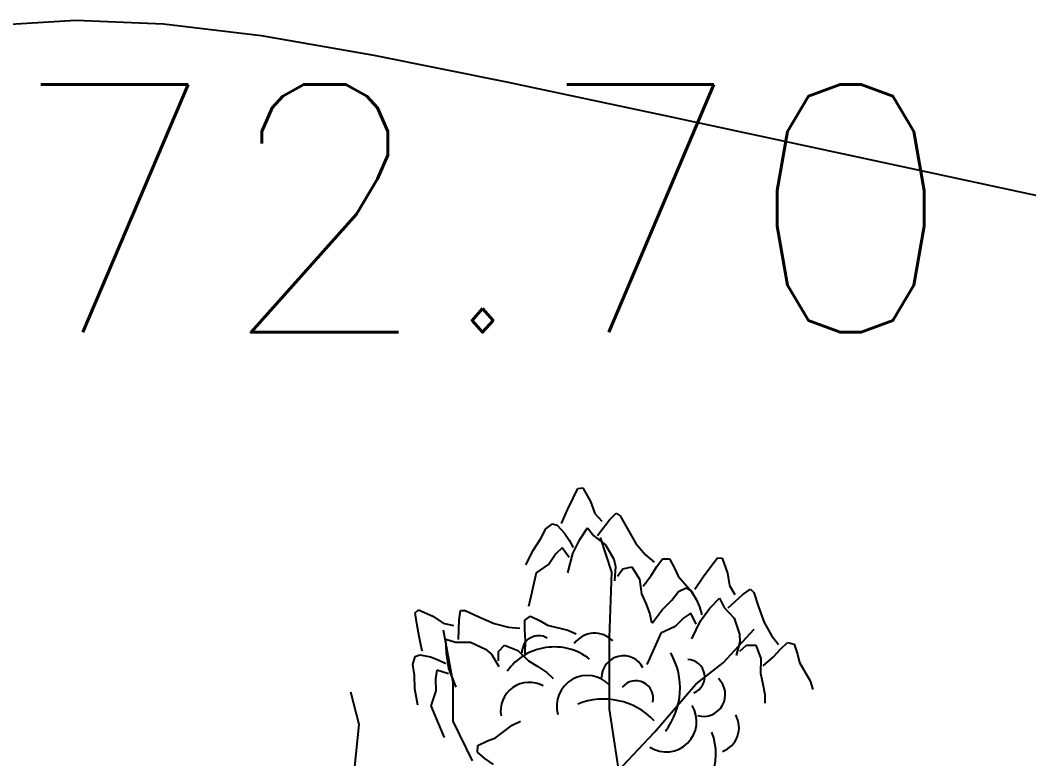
# Model space of a CAD drawing. Header units: millimetres. Extents: x 524954 to 526204, y 9523489 to 9524010.
# Drawn here: x 525850.661 to 525854.73, y 9523668.562 to 9523671.541 of the extents above; entities that cross this region are included whole.
import ezdxf

# ---------------------------------------------------------------- set-up
doc = ezdxf.new("R2010")
doc.units = ezdxf.units.MM
doc.linetypes.add('ACAD_ISO12W100', pattern=[21, 12, -3, 0, -3, 0, -3])
for name, color, linetype in [('Arbre', 34, 'ACAD_ISO12W100'), ('CN_01_00', 3, 'Continuous'), ('TopoAlt', 3, 'Continuous'), ('TOPOJIS', 7, 'Continuous')]:
    doc.layers.add(name, color=color, linetype=linetype)
doc.styles.add('Simplex 1.0', font='Simplex.shx', dxfattribs={"width": 0.99, "height": 1})

# ---------------------------------------------------------------- blocks, each defined once
blk = doc.blocks.new('TCPOINT M')
at = {"layer": 'TopoAlt', "style": 'Simplex 1.0', "width": 0.99}
blk.add_attdef('ALT', (0.15, 0.15), '', height=1, dxfattribs=at)
blk = doc.blocks.new('v088')
at = {"color": 3, "linetype": 'Continuous'}
for p, q in [((-0.0239, 12.3184), (0.0161, 12.3965)), ((0.0161, 12.3965), (0.0546, 12.3999)), ((0.0546, 12.3999), (0.1184, 12.2906)), ((-0.0686, 12.2238), (-0.0239, 12.3184)), ((0.1184, 12.2906), (0.1522, 12.1952)), ((-0.1179, 12.1126), (-0.0686, 12.2238)), ((0.1522, 12.1952), (0.2074, 12.1313)), ((0.1746, 12.0155), (0.2717, 12.1435)), ((0.2717, 12.1435), (0.3242, 12.1966)), ((0.3242, 12.1966), (0.3557, 12.1751)), ((0.3557, 12.1751), (0.415, 12.0689)), ((-0.2828, 11.9912), (-0.2428, 12.0693)), ((-0.2428, 12.0693), (-0.1881, 12.111)), ((-0.1881, 12.111), (-0.1505, 12.0986)), ((-0.1505, 12.0986), (-0.0915, 12.0354)), ((0.0317, 11.9844), (0.0922, 12.0781)), ((0.0922, 12.0781), (0.1437, 12.0135)), ((0.415, 12.0689), (0.4841, 11.9528)), ((-0.344, 11.9013), (-0.2828, 11.9912)), ((-0.0915, 12.0354), (-0.0536, 11.98)), ((-0.0536, 11.98), (-0.0225, 11.9193)), ((-0.0252, 11.8718), (0.0317, 11.9844)), ((0.1437, 12.0135), (0.2395, 11.9416)), ((-0.4033, 11.7804), (-0.344, 11.9013)), ((-0.1123, 11.9179), (-0.1618, 11.8694)), ((-0.0542, 11.8389), (-0.1123, 11.9179)), ((0.2395, 11.9416), (0.3048, 11.8248)), ((0.4841, 11.9528), (0.5601, 11.8616)), ((-0.1618, 11.8694), (-0.2169, 11.7884)), ((-0.066, 11.7153), (-0.0252, 11.8718)), ((0.3048, 11.8248), (0.32, 11.7651)), ((0.5601, 11.8616), (0.6304, 11.8005)), ((0.6527, 11.7656), (0.6994, 11.8293)), ((0.6994, 11.8293), (0.7544, 11.828)), ((0.7544, 11.828), (0.796, 11.7537)), ((1.0886, 11.7676), (1.1424, 11.8368)), ((1.1424, 11.8368), (1.1809, 11.833)), ((1.1809, 11.833), (1.2232, 11.7138)), ((-0.2169, 11.7884), (-0.3202, 11.714)), ((0.32, 11.7651), (0.3106, 11.6498)), ((0.3344, 11.6895), (0.378, 11.7487)), ((0.378, 11.7487), (0.4498, 11.7623)), ((0.4498, 11.7623), (0.5114, 11.6644)), ((0.6075, 11.6944), (0.6527, 11.7656)), ((0.796, 11.7537), (0.824, 11.6885)), ((1.027, 11.683), (1.0886, 11.7676)), ((-0.3202, 11.714), (-0.3572, 11.5582)), ((0.5114, 11.6644), (0.5299, 11.5465)), ((0.5418, 11.6075), (0.6075, 11.6944)), ((0.824, 11.6885), (0.9344, 11.5607)), ((0.9578, 11.583), (1.027, 11.683)), ((1.2232, 11.7138), (1.2386, 11.6137)), ((-0.3572, 11.5582), (-0.3824, 11.4437)), ((0.7732, 11.4945), (0.827, 11.5637)), ((0.827, 11.5637), (0.8886, 11.5945)), ((0.8886, 11.5945), (0.9232, 11.5753)), ((0.9232, 11.5753), (0.9693, 11.5022)), ((0.9344, 11.5607), (0.97, 11.497)), ((1.2386, 11.6137), (1.2809, 11.5407)), ((1.3463, 11.5407), (1.4079, 11.583)), ((1.4079, 11.583), (1.4348, 11.556)), ((0.5299, 11.5465), (0.5653, 11.4632)), ((0.6962, 11.4176), (0.7732, 11.4945)), ((0.9693, 11.5022), (0.9963, 11.4406)), ((1.0809, 11.4291), (1.1578, 11.5099)), ((1.1578, 11.5099), (1.1963, 11.4368)), ((1.2271, 11.433), (1.3463, 11.5407)), ((1.4348, 11.556), (1.4733, 11.4406)), ((-1.2987, 11.3921), (-1.2695, 11.4174)), ((-1.2695, 11.4174), (-1.1537, 11.3664)), ((-0.9434, 11.3371), (-0.9319, 11.4109)), ((-0.9319, 11.4109), (-0.8938, 11.412)), ((-0.8938, 11.412), (-0.7835, 11.3608)), ((0.5653, 11.4632), (0.5962, 11.3829)), ((0.6155, 11.3099), (0.6962, 11.4176)), ((0.9963, 11.4406), (1.0155, 11.3753)), ((1.004, 11.3291), (1.0809, 11.4291)), ((1.1963, 11.4368), (1.2771, 11.3483)), ((1.4733, 11.4406), (1.5194, 11.3137)), ((-1.2853, 11.3054), (-1.2987, 11.3921)), ((-1.1537, 11.3664), (-1.0704, 11.3089)), ((-0.9469, 11.1764), (-0.9434, 11.3371)), ((-0.7835, 11.3608), (-0.6595, 11.3072)), ((-0.4131, 11.2545), (-0.4126, 11.3334)), ((-0.4126, 11.3334), (-0.3673, 11.3647)), ((-0.3673, 11.3647), (-0.2901, 11.3288)), ((-0.2901, 11.3288), (-0.2291, 11.2925)), ((0.5962, 11.3829), (0.6091, 11.3149)), ((0.8693, 11.3522), (0.8001, 11.2829)), ((0.927, 11.3906), (0.8693, 11.3522)), ((0.9693, 11.3022), (0.927, 11.3906)), ((0.9347, 11.1829), (1.004, 11.3291)), ((1.2771, 11.3483), (1.3194, 11.2214)), ((1.5194, 11.3137), (1.5771, 11.2099)), ((-1.266, 11.2026), (-1.2853, 11.3054)), ((-1.0704, 11.3089), (-0.9882, 11.2895)), ((-0.6595, 11.3072), (-0.5444, 11.2779)), ((-0.5444, 11.2779), (-0.4516, 11.2697)), ((-0.4079, 11.1703), (-0.4131, 11.2545)), ((-0.2291, 11.2925), (-0.0648, 11.2537)), ((-0.0648, 11.2537), (0.0014, 11.223)), ((0.8001, 11.2829), (0.6847, 11.2291)), ((-1.2408, 11.0836), (-1.266, 11.2026)), ((-1.0503, 11.1789), (-0.9708, 11.1567)), ((-1.0444, 11.0675), (-1.0503, 11.1789)), ((-0.9708, 11.1567), (-0.851, 11.1547)), ((-0.851, 11.1547), (-0.7296, 11.0984)), ((-0.4102, 11.0614), (-0.4079, 11.1703)), ((0.6847, 11.2291), (0.6193, 11.0829)), ((1.3232, 11.1598), (1.2925, 11.0483)), ((1.3194, 11.2214), (1.3232, 11.1598)), ((1.5771, 11.2099), (1.6348, 11.1368)), ((1.6502, 11.0983), (1.7079, 11.1522)), ((1.7079, 11.1522), (1.7617, 11.1406)), ((-0.7296, 11.0984), (-0.6822, 11.0589)), ((-0.6263, 11.0061), (-0.6257, 11.0796)), ((-0.6257, 11.0796), (-0.5755, 11.1328)), ((-0.5755, 11.1328), (-0.4682, 11.0896)), ((-0.4682, 11.0896), (-0.3841, 11.005)), ((0.6193, 11.0829), (0.5731, 10.9752)), ((1.3232, 11.0829), (1.3771, 11.1329)), ((1.3771, 11.1329), (1.4502, 11.1329)), ((1.4502, 11.1329), (1.4925, 11.0252)), ((1.5925, 11.0368), (1.6502, 11.0983)), ((1.7617, 11.1406), (1.7887, 11.0598)), ((-1.3166, 10.9752), (-1.2967, 11.0411)), ((-1.2967, 11.0411), (-1.2589, 11.0531)), ((-1.2589, 11.0531), (-1.1741, 11.0365)), ((-1.1741, 11.0365), (-1.1109, 11.0139)), ((-1.1109, 11.0139), (-1.0501, 10.983)), ((-1.0245, 10.9429), (-1.0444, 11.0675)), ((-0.6822, 11.0589), (-0.6222, 10.96)), ((-0.3841, 11.005), (-0.3065, 10.9583)), ((1.4925, 11.0252), (1.4886, 10.906)), ((1.5117, 10.9637), (1.5925, 11.0368)), ((1.7887, 11.0598), (1.8041, 10.9906)), ((1.8041, 10.9906), (1.8887, 10.8444)), ((-1.3032, 10.8885), (-1.3166, 10.9752)), ((-1.122, 10.9292), (-1.1336, 10.8608)), ((-1.0286, 10.8992), (-1.122, 10.9292)), ((-0.9657, 10.7922), (-1.0245, 10.9429)), ((-0.3065, 10.9583), (-0.2344, 10.9114)), ((-0.2344, 10.9114), (-0.1841, 10.8638)), ((1.4886, 10.906), (1.5079, 10.8175)), ((-1.3, 10.7798), (-1.3032, 10.8885)), ((-1.1336, 10.8608), (-1.1308, 10.7629)), ((1.8887, 10.8444), (1.9118, 10.7752)), ((-1.2771, 10.6471), (-1.3, 10.7798)), ((-1.1308, 10.7629), (-1.1708, 10.642)), ((1.5079, 10.8175), (1.5233, 10.7329)), ((1.5233, 10.7329), (1.5233, 10.6636)), ((-1.1708, 10.642), (-1.1094, 10.4942)), ((-0.514, 10.4875), (-0.4484, 10.5194)), ((-1.1094, 10.4942), (-1.0628, 10.3867)), ((-0.648, 10.3846), (-0.514, 10.4875)), ((-0.7912, 10.3231), (-0.7146, 10.3603)), ((-0.7146, 10.3603), (-0.648, 10.3846)), ((-0.7957, 10.2682), (-0.7912, 10.3231)), ((-0.7348, 10.218), (-0.7957, 10.2682)), ((-0.6662, 10.1688), (-0.7348, 10.218))]:
    blk.add_line(p, q, dxfattribs=at)
at = {"linetype": 'Continuous'}
for p, q in [((0.2897, 11.7219), (0.1969, 11.9998)), ((0.2697, 11.1929), (0.2897, 11.7219)), ((-0.9914, 10.8307), (-1.0686, 11.252)), ((1.1882, 10.9882), (1.4374, 11.2608)), ((0.2693, 10.6145), (0.2697, 11.1929)), ((0.9679, 10.8157), (1.1882, 10.9882)), ((-0.9911, 10.5198), (-0.9914, 10.8307)), ((-1.7492, 10.4915), (-1.8168, 10.7513)), ((0.6339, 10.4293), (0.9679, 10.8157)), ((0.3448, 10.1217), (0.2693, 10.6145)), ((-0.8352, 10.1996), (-0.9911, 10.5198)), ((-1.8059, 9.9306), (-1.7492, 10.4915)), ((0.3358, 10.1122), (0.6339, 10.4293))]:
    blk.add_line(p, q, dxfattribs=at)
at = {"color": 3, "linetype": 'Continuous'}
for centre, major_axis, start_param, end_param in [((0.1501, 11.0237), (0.1445, 0.1445), 6.263619, 7.998733), ((-0.3005, 11.0717), (0.0964, 0.0964), 0.254619, 2.377018), ((-0.1756, 10.6509), (0.3298, 0.3298), 0.12682, 1.733702), ((0.2754, 10.7857), (0.3995, 0.3995), 4.836335, 6.022049), ((0.3829, 10.8698), (-0.1246, 0.1246), 4.396235, 7.060094), ((0.8987, 10.8757), (0.099, 0.099), 4.31771, 7.031286), ((0.0911, 10.6412), (0.1741, 0.1741), 6.236163, 8.918901), ((-0.3757, 10.5998), (0.1641, 0.1641), 0.282297, 2.520721), ((0.4834, 10.7051), (-0.099, 0.099), 3.680741, 6.394318), ((1.0287, 10.7332), (-0.1246, 0.1246), 2.081137, 4.744996), ((0.2226, 10.1318), (-0.3995, 0.3995), 4.689978, 5.875693), ((0.7276, 10.5169), (-0.1741, 0.1741), 1.793126, 4.475865), ((1.1114, 10.4666), (-0.1445, 0.1445), 2.713295, 4.448408), ((0.6623, 10.2582), (-0.3298, 0.3298), 2.69514, 4.302022)]:
    blk.add_ellipse(centre, major_axis=major_axis, ratio=1, start_param=start_param, end_param=end_param, dxfattribs=at)

msp = doc.modelspace()

# ---------------------------------------------------------------- linework, layer by layer
at = {"layer": 'CN_01_00', "elevation": 273, "flags": 128}
msp.add_lwpolyline([(525850.5544, 9523671.5216), (525850.8857, 9523671.5411), (525851.2387, 9523671.5263), (525851.6328, 9523671.4789), (525852.0876, 9523671.4005), (525852.6224, 9523671.293), (525853.2566, 9523671.1579), (525854.0012, 9523670.9979), (525854.8323, 9523670.8193), (525855.7175, 9523670.6289), (525856.6245, 9523670.4341), (525857.5208, 9523670.2417), (525858.3741, 9523670.059)], dxfattribs=at)

# ---------------------------------------------------------------- block references
at = {"layer": 'Arbre', "xscale": 0.5, "yscale": 0.5, "zscale": 0.5}
msp.add_blockref('v088', (525852.9029, 9523663.4543), dxfattribs=at)
at = {"layer": 'TOPOJIS'}
ref = msp.add_blockref('TCPOINT M', (525849.7181, 9523670.2323, 272.7), dxfattribs=at)
ref.add_attrib('ALT', '272.70', (525849.7681, 9523670.2823, 272.7), dxfattribs={"layer": 'TopoAlt', "height": 1, "style": 'Simplex 1.0', "width": 0.99})

doc.saveas('drawing.dxf')
